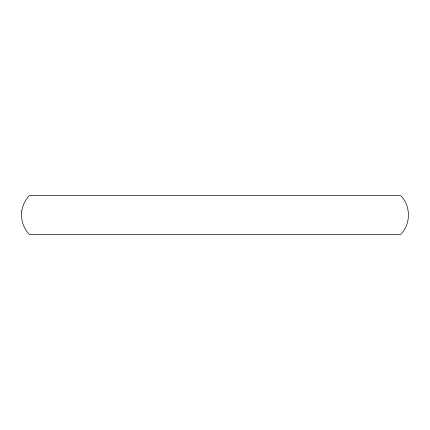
<?xml version="1.0" encoding="UTF-8"?>
<svg xmlns="http://www.w3.org/2000/svg" width="430" height="430" viewBox="0 0 430 430"><rect width="100%" height="100%" fill="white"/><g stroke="black" fill="none" stroke-linecap="round" stroke-linejoin="round"><path stroke-width="0.64" d="M21.726 211.452C20.678 219.714 23.499 228.314 29.24 234.35L400.76 234.35C410.962 224.046 410.962 205.954 400.76 195.65L29.24 195.65C25.171 199.977 22.516 205.561 21.726 211.452"/></g></svg>
